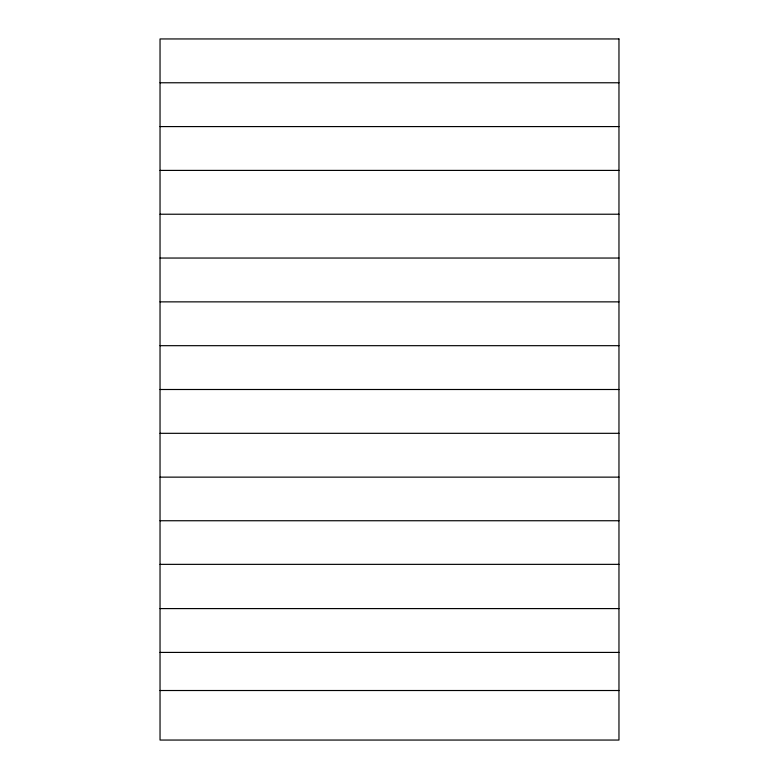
<?xml version="1.0" encoding="UTF-8"?>
<svg xmlns="http://www.w3.org/2000/svg" width="779" height="779" viewBox="0 0 779 779"><rect width="100%" height="100%" fill="white"/><g stroke="black" fill="none" stroke-linecap="round" stroke-linejoin="round"><path stroke-width="1.17" d="M160.036 82.769L618.964 82.769M160.036 126.588L618.964 126.588M160.036 170.406L618.964 170.406M160.036 214.225L618.964 214.225M160.036 258.044L618.964 258.044M160.036 301.863L618.964 301.863M160.036 345.681L618.964 345.681M160.036 389.5L618.964 389.5M160.036 433.319L618.964 433.319M160.036 477.137L618.964 477.137M160.036 520.742L618.964 520.742M160.036 564.356L618.964 564.356M160.036 608.594L618.964 608.594M160.036 652.413L618.964 652.413M160.036 690.515L618.964 690.515M618.964 38.95L160.036 38.95L160.036 740.05L618.964 740.05L618.964 38.95"/></g></svg>
